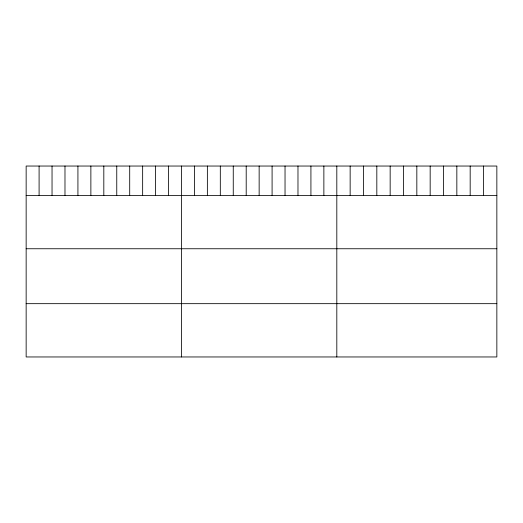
<?xml version="1.0" encoding="UTF-8"?>
<svg xmlns="http://www.w3.org/2000/svg" width="523" height="523" viewBox="0 0 523 523"><rect width="100%" height="100%" fill="white"/><g stroke="black" fill="none" stroke-linecap="round" stroke-linejoin="round"><path stroke-width="0.78" d="M496.85 195.458L496.85 356.961L26.15 356.961L26.15 166.039L496.85 166.039L496.85 195.458L26.15 195.458M26.15 248.752L496.85 248.752M26.15 303.667L496.85 303.667M483.514 166.039L483.514 195.458M470.177 166.039L470.177 195.458M456.841 166.039L456.841 195.458M443.504 166.039L443.504 195.458M430.168 166.039L430.168 195.458M416.831 166.039L416.831 195.458M403.495 166.039L403.495 195.458M390.158 166.039L390.158 195.458M376.822 166.039L376.822 195.458M363.485 166.039L363.485 195.458M350.149 166.039L350.149 195.458M336.812 166.039L336.812 356.961M323.868 166.039L323.868 195.458M310.924 166.039L310.924 195.458M297.979 166.039L297.979 195.458M285.035 166.039L285.035 195.458M272.091 166.039L272.091 195.458M259.147 166.039L259.147 195.458M246.202 166.039L246.202 195.458M233.258 166.039L233.258 195.458M220.314 166.039L220.314 195.458M207.37 166.039L207.37 195.458M194.425 166.039L194.425 195.458M181.481 166.039L181.481 356.961M168.537 166.039L168.537 195.458M155.593 166.039L155.593 195.458M142.648 166.039L142.648 195.458M129.704 166.039L129.704 195.458M116.76 166.039L116.76 195.458M103.816 166.039L103.816 195.458M90.871 166.039L90.871 195.458M77.927 166.039L77.927 195.458M64.983 166.039L64.983 195.458M52.038 166.039L52.038 195.458M39.094 166.039L39.094 195.458"/></g></svg>
